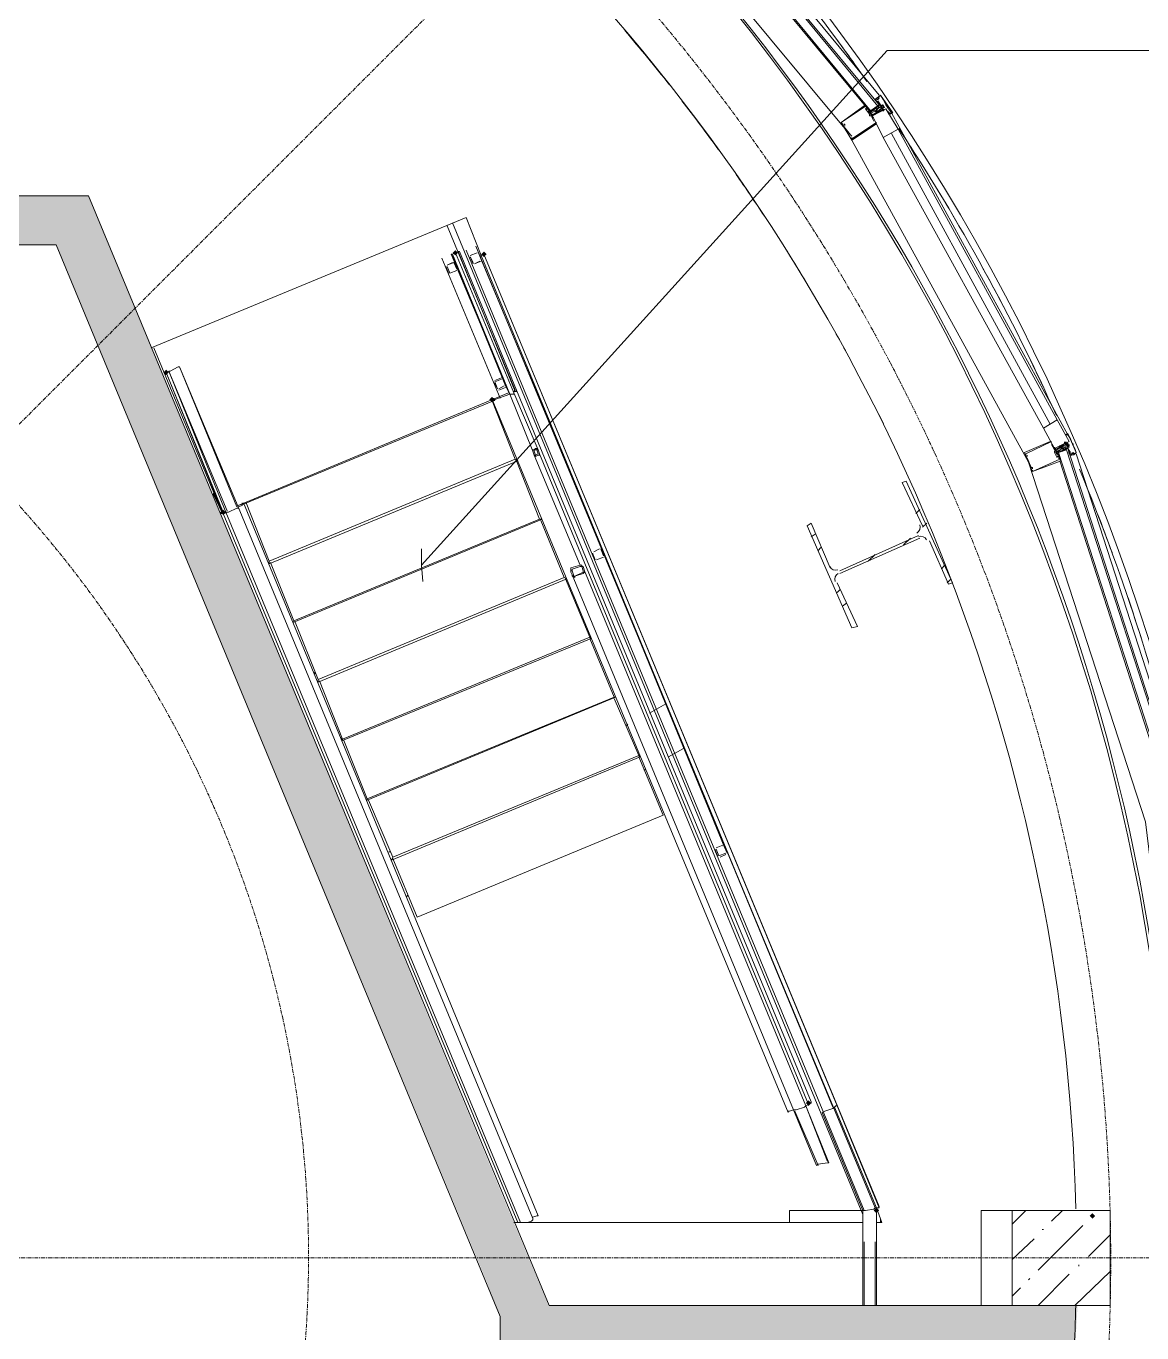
# Model space of a CAD drawing. Header units: millimetres. Extents: x 223 to 163467, y -12002 to 99672.
# Drawn here: x 100406 to 103883, y -280 to 3792 of the extents above; entities that cross this region are included whole.
import ezdxf

# ---------------------------------------------------------------- set-up
doc = ezdxf.new("R2010")
doc.units = ezdxf.units.MM
doc.linetypes.add('ADSK_Линия сетки', pattern=[21, 12, -3, 3, -3])
doc.layers.add('A-ANNO-DIMS', color=7, linetype='Continuous', lineweight=9)
doc.layers.add('S-GRID', color=7, linetype='Continuous', lineweight=9)
for name, color, linetype in [('PDF _A-ANNO-NOTE', 7, 'Continuous'), ('PDF _A-CLNG', 7, 'Continuous'), ('PDF _A-DETL', 7, 'Continuous'), ('PDF _A-DETL-GENF', 7, 'Continuous'), ('PDF _A-FLOR', 7, 'Continuous'), ('PDF _A-GLAZ', 7, 'Continuous'), ('PDF _A-GLAZ-CURT', 7, 'Continuous'), ('PDF _A-GLAZ-CWMG', 7, 'Continuous'), ('PDF _A-WALL', 7, 'Continuous'), ('PDF _A-WALL-PATT', 7, 'Continuous'), ('PDF _I-WALL', 7, 'Continuous'), ('PDF _S-BEAM', 7, 'Continuous'), ('PDF _S-COLS', 7, 'Continuous'), ('PDF _S-FSTN', 7, 'Continuous'), ('PDF _S-RBAR-BNDY', 7, 'Continuous'), ('PDF _Ограждение', 7, 'Continuous')]:
    doc.layers.add(name, color=color, linetype=linetype)
doc.styles.add('GOST Common_I_6', font='ARIALN.TTF', dxfattribs={"height": 125})
doc.dimstyles.new('Диагональ_-_Gost_2_5мм', dxfattribs={"dimscale": 304.8, "dimtxt": 125.714375, "dimasz": 0.492126, "dimexe": 0.393701, "dimexo": 0.246063, "dimgap": 0.287073, "dimtad": 1, "dimdec": 0, "dimzin": 0, "dimdsep": 46, "dimtxsty": 'GOST Common_I_6', "dimsah": 1, "dimcen": 0.09, "dimdle": 0.393701, "dimazin": 0, "dimtfac": 1, "dimtdec": 4, "dimtix": 1, "dimtmove": 0, "dimatfit": 3, "dimfxl": 1, "dimtvp": 1, "dimtfill": 1, "dimtolj": 1, "dimtzin": 0, "dimarcsym": 2})

# ---------------------------------------------------------------- blocks, each defined once
blk = doc.blocks.new('*D336')
at = {"layer": 'A-ANNO-DIMS', "color": 0, "lineweight": -2, "transparency": 16777216}
for p, q in [((92115.2, 24600.2), (91913.7, 24398.7)), ((94394.4, 19097.7), (94109.4, 19097.7))]:
    blk.add_line(p, q, dxfattribs=at)
blk.add_arc((86612.7, 19097.7), 7616.7, 1.12837, 43.87163, dxfattribs=at)
at = {"layer": 'A-ANNO-DIMS', "color": 0, "transparency": 16777216}
for points in [[(92085.7, 24358.9), (92121.4, 24393.9), (91998.5, 24483.5)], [(94252.9, 19247.9), (94202.9, 19247.4), (94229.4, 19097.7)]]:
    blk.add_solid(points, dxfattribs=at)
at = {"layer": 'Defpoints', "color": 0, "transparency": 16777216}
for p in [(92168.2, 24653.2), (93969.9, 21069), (86612.7, 19097.7), (94469.4, 19097.7)]:
    blk.add_point(p, dxfattribs=at)
at = {"layer": 'A-ANNO-DIMS', "color": 0, "transparency": 16777216, "insert": (93788.2, 22069.9), "char_height": 125, "width": 588.088, "attachment_point": 5, "rotation": 292.5, "style": 'GOST Common_I_6', "bg_fill": 3, "box_fill_scale": 1.1, "bg_fill_color": 256, "bg_fill_true_color": 13158600, "bg_fill_transparency": 0}
blk.add_mtext('\\A1;45.00°', dxfattribs=at)
blk = doc.blocks.new('*D337')
at = {"layer": 'A-ANNO-DIMS', "color": 0, "lineweight": -2, "transparency": 16777216}
for p, q in [((94394.4, 19097.7), (94109.4, 19097.7)), ((92115.2, 13595.1), (91913.7, 13796.7))]:
    blk.add_line(p, q, dxfattribs=at)
blk.add_arc((86612.7, 19097.7), 7616.7, 316.12837, 358.87163, dxfattribs=at)
at = {"layer": 'A-ANNO-DIMS', "color": 0, "transparency": 16777216}
for points in [[(94202.9, 18947.9), (94252.9, 18947.4), (94229.4, 19097.7)], [(92121.4, 13801.4), (92085.7, 13836.4), (91998.5, 13711.8)]]:
    blk.add_solid(points, dxfattribs=at)
at = {"layer": 'Defpoints', "color": 0, "transparency": 16777216}
for p in [(86612.7, 19097.7), (94469.4, 19097.7), (93209, 15289.3), (92168.2, 13542.1)]:
    blk.add_point(p, dxfattribs=at)
at = {"layer": 'A-ANNO-DIMS', "color": 0, "transparency": 16777216, "insert": (93511, 16240.3), "char_height": 125, "width": 588.088, "attachment_point": 5, "rotation": 67.5, "style": 'GOST Common_I_6', "bg_fill": 3, "box_fill_scale": 1.1, "bg_fill_color": 256, "bg_fill_true_color": 13158600, "bg_fill_transparency": 0}
blk.add_mtext('\\A1;45.00°', dxfattribs=at)
blk = doc.blocks.new('оси')
at = {"layer": 'S-GRID', "linetype": 'ADSK_Линия сетки'}
blk.add_line((86612.7, 19097.7), (95262.1, 19097.7), dxfattribs=at)
blk.add_arc((86612.7, 19097.7), 6000, 192.09621, 182.95219, dxfattribs=at)
at = {"layer": 'A-ANNO-DIMS'}
dim = blk.add_angular_dim_3p(base=(93969.9, 21069), center=(86612.7, 19097.7), p1=(94469.4, 19097.7), p2=(92168.2, 24653.2), dimstyle='Диагональ_-_Gost_2_5мм', override={"dimpost": '<>', "dimfxl": 6013.290219}, dxfattribs=at)
dim.commit()
dim.dimension.update_dxf_attribs({"geometry": '*D336', "text_midpoint": (93788.2, 22069.9)})
dim = blk.add_angular_dim_3p(base=(93209, 15289.3), center=(86612.7, 19097.7), p1=(92168.2, 13542.1), p2=(94469.4, 19097.7), dimstyle='Диагональ_-_Gost_2_5мм', override={"dimpost": '<>', "dimfxl": 6013.290219}, dxfattribs=at)
dim.commit()
dim.dimension.update_dxf_attribs({"geometry": '*D337', "text_midpoint": (93511, 16240.3)})
at = {"layer": 'S-GRID', "linetype": 'ADSK_Линия сетки'}
blk.add_line((86612.7, 19097.7), (92789.2, 25274.2), dxfattribs=at)
blk.add_arc((86612.7, 19097.7), 3500, 177.3315, 161.4375, dxfattribs=at)

msp = doc.modelspace()

# ---------------------------------------------------------------- hatches: boundary and pattern name
at = {"layer": 'PDF _A-GLAZ-CWMG', "lineweight": 15, "transparency": 33554559}
for points in [[(103076.8, 3534.3), (103072.5, 3534.3), (103072.5, 3530.1), (103076.8, 3525.9), (103081, 3530.1), (103081, 3534.3)], [(103644, 2497.2), (103639.8, 2497.2), (103639.8, 2493), (103644, 2488.7), (103648.2, 2493), (103648.2, 2497.2)]]:
    msp.add_hatch(color=256, dxfattribs=at).paths.add_polyline_path(points)
at = {"layer": 'PDF _A-WALL-PATT', "lineweight": 15, "true_color": 0xc0c0c0, "transparency": 33554559}
msp.add_hatch(color=9, dxfattribs=at).paths.add_polyline_path([(102035.4, -199.4), (101883, 164.7), (100663.8, 3111), (100600.3, 3263.4), (99893.3, 3263.4), (99893.3, 3111), (100498.7, 3111), (101722.1, 164.7), (101836.4, -110.5), (101883, -229), (101883, -952.9), (101497.7, -1338.2), (101603.6, -1444), (102035.4, -1012.2), (102035.4, -347.6), (103677.9, -347.6), (103677.9, -271.4), (103682.1, -199.4), (103682.1, -195.2), (102035.4, -195.2)])
at = {"layer": 'PDF _S-BEAM', "lineweight": 15, "transparency": 33554559}
for points in [[(101743.3, 3094.1), (101739, 3089.9), (101734.8, 3085.6), (101739, 3081.4), (101743.3, 3077.2), (101747.5, 3081.4), (101751.7, 3085.6), (101747.5, 3089.9)], [(101832.2, 3089.9), (101827.9, 3085.6), (101823.7, 3081.4), (101827.9, 3077.2), (101832.2, 3072.9), (101836.4, 3077.2), (101840.6, 3081.4), (101836.4, 3085.6)], [(100841.6, 2721.6), (100837.4, 2717.3), (100833.1, 2713.1), (100837.4, 2708.9), (100841.6, 2704.6), (100845.8, 2708.9), (100850.1, 2713.1), (100845.8, 2717.3)], [(101857.6, 2636.9), (101853.3, 2632.7), (101849.1, 2628.4), (101853.3, 2624.2), (101857.6, 2620), (101861.8, 2624.2), (101866, 2628.4), (101861.8, 2632.7)], [(101019.4, 2285.5), (101015.2, 2281.3), (101010.9, 2277.1), (101015.2, 2272.8), (101019.4, 2268.6), (101023.6, 2272.8), (101027.9, 2277.1), (101023.6, 2281.3)], [(101019.4, 2285.5), (101015.2, 2281.3), (101010.9, 2277.1), (101015.2, 2272.8), (101019.4, 2268.6), (101023.6, 2272.8), (101027.9, 2277.1), (101023.6, 2281.3)], [(102843.9, 444.1), (102839.7, 439.8), (102835.5, 435.6), (102839.7, 431.4), (102843.9, 427.1), (102848.2, 431.4), (102852.4, 435.6), (102848.2, 439.8)]]:
    msp.add_hatch(color=256, dxfattribs=at).paths.add_polyline_path(points)
at = {"layer": 'PDF _S-COLS', "lineweight": 15, "transparency": 33554559}
for points in [[(103055.6, 109.6), (103051.4, 105.4), (103047.1, 101.2), (103051.4, 96.9), (103055.6, 92.7), (103059.8, 96.9), (103064.1, 101.2), (103059.8, 105.4)], [(103728.7, 92.7), (103724.4, 88.5), (103720.2, 84.2), (103724.4, 80), (103728.7, 75.8), (103732.9, 80), (103737.1, 84.2), (103732.9, 88.5)]]:
    msp.add_hatch(color=256, dxfattribs=at).paths.add_polyline_path(points)

# ---------------------------------------------------------------- linework, layer by layer
at = {"layer": 'PDF _A-ANNO-NOTE', "lineweight": 15}
for points in [[(101637.4, 2112), (103089.5, 3716.4), (104342.5, 3716.4)], [(101641.7, 2061.2), (101637.4, 2112), (101637.4, 2162.8)]]:
    msp.add_lwpolyline(points, dxfattribs=at)
at = {"layer": 'PDF _A-CLNG', "lineweight": 15}
for centre, radius, start, end in [((97778.7, -44.3), 6399.9, 35.11246, 36.31522), ((97782.1, -42), 6395.8, 32.60169, 33.33809), ((97780.9, -42.9), 6397.3, 30.09694, 31.2947), ((97781.9, -42.4), 6396.1, 27.58643, 28.7844), ((97782.4, -42.3), 6395.6, 25.0759, 26.26847), ((97776.6, -44.8), 6402, 20.06138, 21.24178), ((97781.6, -43), 6396.6, 17.5561, 18.721)]:
    msp.add_arc(centre, radius, start, end, dxfattribs=at)
at = {"layer": 'PDF _A-DETL', "lineweight": 15}
msp.add_circle((97789.7, -43.1), 6197.2, dxfattribs=at)
at = {"layer": 'PDF _A-DETL-GENF', "lineweight": 15}
for points in [[(103055.6, 3487.8), (102979.4, 3437), (102945.5, 3492), (103021.7, 3547), (103030.2, 3534.3), (103034.4, 3530.1), (103030.2, 3525.9)], [(103064.1, 3547), (103059.8, 3542.8), (103051.4, 3534.3), (103034.4, 3525.9), (103030.2, 3525.9), (103034.4, 3521.6)], [(103055.6, 3564), (103059.8, 3564), (103064.1, 3568.2), (103059.8, 3568.2), (103068.3, 3576.7), (103059.8, 3568.2), (103055.6, 3568.2), (103051.4, 3564)], [(103051.4, 3564), (103051.4, 3564)], [(103055.6, 3568.2), (103055.6, 3568.2)], [(103055.6, 3568.2), (103055.6, 3568.2)], [(103055.6, 3564), (103055.6, 3564)], [(103072.5, 3534.3), (103068.3, 3542.8), (103055.6, 3559.7)], [(103055.6, 3559.7), (103055.6, 3559.7)], [(103059.8, 3568.2), (103059.8, 3568.2)], [(103059.8, 3564), (103059.8, 3564)], [(103059.8, 3559.7), (103068.3, 3547)], [(103059.8, 3559.7), (103059.8, 3559.7)], [(103064.1, 3568.2), (103064.1, 3568.2)], [(103093.7, 3517.4), (103102.2, 3521.6), (103093.7, 3534.3), (103085.2, 3547), (103076.8, 3564), (103068.3, 3576.7), (103106.4, 3521.6), (103097.9, 3517.4)], [(103072.5, 3530.1), (103068.3, 3530.1), (103068.3, 3534.3), (103072.5, 3534.3), (103076.8, 3530.1), (103076.8, 3534.3), (103072.5, 3538.6), (103068.3, 3547), (103076.8, 3534.3)], [(103068.3, 3547), (103068.3, 3547)], [(103072.5, 3547), (103081, 3538.6), (103076.8, 3538.6)], [(103081, 3538.6), (103076.8, 3547), (103072.5, 3542.8)], [(103072.5, 3547), (103072.5, 3547)], [(103072.5, 3547), (103072.5, 3547)], [(103047.1, 3496.2), (103038.7, 3513.2), (103038.7, 3517.4), (103034.4, 3517.4), (103021.7, 3534.3), (103026, 3538.6), (103021.7, 3542.8), (102945.5, 3492), (102949.8, 3487.8)], [(103026, 3534.3), (103026, 3530.1)], [(103026, 3534.3), (103026, 3534.3)], [(103030.2, 3534.3), (103030.2, 3534.3)], [(103030.2, 3534.3), (103030.2, 3534.3)], [(103030.2, 3525.9), (103030.2, 3525.9)], [(103051.4, 3530.1), (103047.1, 3530.1), (103034.4, 3521.6), (103038.7, 3521.6), (103038.7, 3517.4), (103042.9, 3517.4), (103042.9, 3513.2)], [(103034.4, 3530.1), (103034.4, 3530.1)], [(103034.4, 3521.6), (103034.4, 3521.6)], [(103034.4, 3521.6), (103034.4, 3521.6)], [(103038.7, 3521.6), (103038.7, 3521.6)], [(103038.7, 3517.4), (103038.7, 3517.4)], [(103038.7, 3513.2), (103038.7, 3513.2)], [(103042.9, 3504.7), (103042.9, 3513.2), (103055.6, 3521.6), (103059.8, 3521.6), (103051.4, 3517.4)], [(103042.9, 3513.2), (103042.9, 3513.2)], [(103042.9, 3513.2), (103042.9, 3513.2)], [(103042.9, 3508.9), (103042.9, 3508.9)], [(103047.1, 3508.9), (103047.1, 3508.9)], [(103051.4, 3525.9), (103051.4, 3525.9)], [(103059.8, 3542.8), (103064.1, 3542.8), (103059.8, 3538.6), (103064.1, 3538.6), (103055.6, 3530.1)], [(103055.6, 3534.3), (103064.1, 3538.6), (103068.3, 3538.6)], [(103068.3, 3534.3), (103059.8, 3525.9), (103068.3, 3530.1), (103059.8, 3521.6)], [(103059.8, 3525.9), (103059.8, 3525.9)], [(103059.8, 3521.6), (103059.8, 3521.6)], [(103064.1, 3538.6), (103064.1, 3538.6)], [(103068.3, 3542.8), (103068.3, 3542.8)], [(103068.3, 3530.1), (103068.3, 3530.1)], [(103072.5, 3542.8), (103072.5, 3542.8)], [(103072.5, 3538.6), (103072.5, 3538.6)], [(103072.5, 3534.3), (103072.5, 3534.3)], [(103076.8, 3538.6), (103076.8, 3538.6)], [(103076.8, 3534.3), (103076.8, 3534.3)], [(103097.9, 3521.6), (103093.7, 3521.6), (103093.7, 3525.9)], [(103093.7, 3521.6), (103093.7, 3521.6)], [(102949.8, 3487.8), (102949.8, 3487.8)], [(102954, 3487.8), (102958.2, 3483.5), (102954, 3483.5)], [(102954, 3487.8), (102954, 3487.8)], [(102954, 3479.3), (102975.2, 3453.9), (102979.4, 3449.7)], [(102958.2, 3479.3), (102958.2, 3479.3)], [(102979.4, 3445.4), (102979.4, 3441.2), (103055.6, 3492)], [(103051.4, 3496.2), (103051.4, 3496.2)], [(102975.2, 3453.9), (102975.2, 3453.9)], [(102979.4, 3449.7), (102979.4, 3449.7)], [(102979.4, 3445.4), (102979.4, 3445.4)], [(103618.6, 2450.6), (103622.8, 2450.6), (103631.3, 2437.9), (103542.4, 2404.1), (103517, 2463.3), (103597.5, 2497.2)], [(103601.7, 2497.2), (103521.3, 2459.1), (103521.3, 2454.9)], [(103610.1, 2471.8), (103601.7, 2488.7)], [(103644, 2480.3), (103635.5, 2476), (103610.1, 2463.3), (103610.1, 2467.6), (103631.3, 2480.3), (103644, 2484.5), (103648.2, 2484.5)], [(103656.7, 2459.1), (103652.5, 2480.3), (103648.2, 2488.7), (103644, 2493), (103639.8, 2488.7), (103631.3, 2484.5), (103627.1, 2480.3), (103627.1, 2484.5), (103622.8, 2480.3)], [(103631.3, 2476), (103635.5, 2476), (103631.3, 2480.3), (103635.5, 2484.5), (103639.8, 2471.8), (103635.5, 2476)], [(103635.5, 2484.5), (103639.8, 2484.5), (103644, 2484.5)], [(103639.8, 2488.7), (103639.8, 2484.5)], [(103644, 2488.7), (103648.2, 2488.7), (103644, 2488.7)], [(103644, 2484.5), (103644, 2484.5)], [(103648.2, 2514.1), (103648.2, 2514.1)], [(103656.7, 2488.7), (103656.7, 2484.5), (103652.5, 2484.5), (103648.2, 2493)], [(103648.2, 2493), (103648.2, 2493)], [(103648.2, 2493), (103648.2, 2493)], [(103652.5, 2488.7), (103652.5, 2488.7)], [(103652.5, 2488.7), (103652.5, 2488.7)], [(103652.5, 2484.5), (103652.5, 2484.5)], [(103652.5, 2484.5), (103652.5, 2484.5)], [(103652.5, 2476), (103652.5, 2484.5)], [(103656.7, 2484.5), (103656.7, 2484.5)], [(103521.3, 2454.9), (103521.3, 2454.9)], [(103525.5, 2454.9), (103525.5, 2454.9)], [(103525.5, 2454.9), (103525.5, 2450.6)], [(103525.5, 2450.6), (103525.5, 2450.6)], [(103525.5, 2450.6), (103525.5, 2450.6)], [(103525.5, 2446.4), (103538.2, 2416.8), (103542.4, 2416.8), (103542.4, 2412.5)], [(103542.4, 2408.3), (103542.4, 2404.1), (103627.1, 2442.2), (103622.8, 2446.4)], [(103605.9, 2480.3), (103610.1, 2471.8), (103614.4, 2476)], [(103610.1, 2476), (103610.1, 2480.3)], [(103631.3, 2480.3), (103627.1, 2476), (103627.1, 2480.3), (103610.1, 2471.8), (103614.4, 2471.8), (103614.4, 2467.6)], [(103610.1, 2480.3), (103610.1, 2480.3)], [(103610.1, 2476), (103610.1, 2476)], [(103618.6, 2446.4), (103610.1, 2463.3)], [(103622.8, 2454.9), (103622.8, 2459.1), (103618.6, 2454.9), (103614.4, 2463.3), (103631.3, 2471.8)], [(103614.4, 2471.8), (103614.4, 2467.6), (103618.6, 2467.6)], [(103614.4, 2471.8), (103614.4, 2471.8)], [(103614.4, 2467.6), (103614.4, 2467.6)], [(103614.4, 2463.3), (103614.4, 2463.3)], [(103614.4, 2463.3), (103614.4, 2463.3)], [(103618.6, 2463.3), (103614.4, 2463.3)], [(103635.5, 2467.6), (103618.6, 2463.3), (103618.6, 2459.1)], [(103618.6, 2467.6), (103618.6, 2467.6)], [(103618.6, 2463.3), (103618.6, 2463.3)], [(103618.6, 2459.1), (103618.6, 2459.1)], [(103618.6, 2459.1), (103618.6, 2459.1)], [(103618.6, 2446.4), (103618.6, 2446.4)], [(103622.8, 2454.9), (103622.8, 2454.9)], [(103622.8, 2450.6), (103622.8, 2450.6)], [(103622.8, 2446.4), (103622.8, 2446.4)], [(103631.3, 2476), (103631.3, 2476)], [(103635.5, 2471.8), (103635.5, 2467.6), (103648.2, 2476), (103652.5, 2476), (103660.9, 2463.3)], [(103635.5, 2471.8), (103635.5, 2471.8)], [(103635.5, 2467.6), (103635.5, 2467.6)], [(103639.8, 2471.8), (103644, 2476)], [(103648.2, 2476), (103644, 2476), (103644, 2480.3), (103648.2, 2480.3)], [(103644, 2480.3), (103644, 2480.3)], [(103644, 2476), (103644, 2476)], [(103648.2, 2480.3), (103652.5, 2480.3), (103648.2, 2480.3)], [(103648.2, 2476), (103648.2, 2476)], [(103652.5, 2476), (103652.5, 2476)], [(103660.9, 2463.3), (103660.9, 2463.3)], [(103660.9, 2459.1), (103660.9, 2459.1)], [(103660.9, 2459.1), (103665.2, 2459.1), (103665.2, 2454.9), (103660.9, 2454.9)], [(103660.9, 2459.1), (103660.9, 2459.1)], [(103660.9, 2454.9), (103660.9, 2454.9)], [(103665.2, 2463.3), (103665.2, 2459.1), (103669.4, 2463.3), (103669.4, 2459.1), (103677.9, 2463.3), (103669.4, 2454.9)], [(103665.2, 2459.1), (103665.2, 2459.1)], [(103669.4, 2459.1), (103669.4, 2459.1)], [(103538.2, 2421), (103538.2, 2421)], [(103542.4, 2412.5), (103542.4, 2412.5)]]:
    msp.add_lwpolyline(points, dxfattribs=at)
for points in [[(103059.8, 3525.9), (103038.7, 3513.2), (103034.4, 3513.2), (103034.4, 3517.4), (103055.6, 3530.1), (103055.6, 3534.3)], [(103055.6, 3530.1), (103051.4, 3525.9), (103059.8, 3525.9)], [(103677.9, 2463.3), (103673.6, 2476), (103665.2, 2493), (103660.9, 2505.7), (103652.5, 2518.4), (103644, 2518.4), (103652.5, 2522.6)], [(103648.2, 2488.7), (103652.5, 2493), (103656.7, 2480.3), (103652.5, 2480.3), (103656.7, 2480.3), (103648.2, 2493)]]:
    msp.add_lwpolyline(points, close=True, dxfattribs=at)
at = {"layer": 'PDF _A-FLOR', "lineweight": 15}
msp.add_lwpolyline([(101363.2, 5283, 0.600453), (91360, -43.6, 1), (104199.5, -43.6, 0.247585), (101404.5, 5255)], format="xyb", dxfattribs=at)
for points in [[(100795, 2789.3), (101777.1, 3195.7), (101823.7, 3077.2)], [(103055.6, 109.6), (103072.5, 63.1), (103055.6, 63.1)], [(103390, -195.2), (103381.6, -195.2), (103381.6, 101.2), (103390, 101.2)], [(103013.3, 63.1), (101925.3, 63.1)]]:
    msp.add_lwpolyline(points, dxfattribs=at)
for centre, radius, start, end in [((97763.3, -64.4), 5923.9, 38.32574, 40.44082), ((97762.4, -65), 5925, 35.87588, 37.71593), ((97761.1, -65.9), 5926.5, 33.44265, 34.96373), ((97763.4, -64.4), 5923.8, 31.01978, 32.18446), ((97761, -65.7), 5926.5, 28.61394, 29.37173), ((97748.6, -71.8), 5940.3, 26.21976, 26.53204)]:
    msp.add_arc(centre, radius, start, end, dxfattribs=at)
at = {"layer": 'PDF _A-GLAZ', "lineweight": 15}
for points in [[(103123.3, 3470.8), (103076.8, 3445.4), (103042.9, 3513.2), (103085.2, 3534.3)], [(103042.9, 3513.2), (103076.8, 3445.4), (103123.3, 3470.8), (103085.2, 3534.3)], [(103618.6, 2564.9), (103123.3, 3470.8)], [(103076.8, 3445.4), (103576.3, 2539.5)], [(103618.6, 2564.9), (103576.3, 2539.5), (103610.1, 2476), (103656.7, 2497.2)], [(103576.3, 2539.5), (103610.1, 2476), (103656.7, 2497.2), (103618.6, 2564.9)]]:
    msp.add_lwpolyline(points, close=True, dxfattribs=at)
for points in [[(103085.2, 3534.3), (103042.9, 3513.2)], [(103102.2, 3458.1), (103597.5, 2552.2)], [(103610.1, 2476), (103656.7, 2497.2)]]:
    msp.add_lwpolyline(points, dxfattribs=at)
at = {"layer": 'PDF _A-GLAZ-CURT', "lineweight": 15}
for points in [[(102306.3, 4414.9), (103038.7, 3525.9), (103059.8, 3542.8), (102327.5, 4431.8)], [(103622.8, 2463.3), (103986.9, 1341.5), (104012.3, 1345.7), (103648.2, 2471.8)]]:
    msp.add_lwpolyline(points, close=True, dxfattribs=at)
at = {"layer": 'PDF _A-GLAZ-CWMG', "lineweight": 15}
for points in [[(103064.1, 3547), (102344.4, 4414.9), (102340.2, 4410.6)], [(103064.1, 3576.7), (102361.3, 4427.6)], [(103986.9, 1299.2), (104135.1, 143.5), (104135.1, 16.5), (104041.9, 16.5), (104037.7, 135), (103893.8, 1311.9), (103529.7, 2433.7), (102962.5, 3466.6), (102251.3, 4321.7), (102319, 4389.5), (103021.7, 3542.8)], [(103097.9, 3517.4), (103106.4, 3521.6), (103068.3, 3576.7), (103051.4, 3564), (103064.1, 3547), (103034.4, 3525.9), (103021.7, 3547), (102945.5, 3492), (102979.4, 3437), (103055.6, 3487.8)], [(103089.5, 3547), (103085.2, 3551.3)], [(103085.2, 3551.3), (103085.2, 3551.3)], [(103059.8, 3521.6), (103076.8, 3530.1)], [(103076.8, 3530.1), (103072.5, 3530.1)], [(103652.5, 2518.4), (103102.2, 3521.6)], [(103597.5, 2497.2), (103517, 2463.3), (103542.4, 2404.1), (103631.3, 2437.9), (103618.6, 2463.3), (103652.5, 2476), (103660.9, 2454.9), (103677.9, 2463.3), (103652.5, 2522.6), (103644, 2518.4)], [(103644, 2493), (103627.1, 2484.5)], [(103644, 2493), (103644, 2493)], [(103665.2, 2493), (103665.2, 2493)], [(103669.4, 2488.7), (103665.2, 2493)], [(104016.5, 1345.7), (103652.5, 2476)], [(104029.2, 1375.4), (103677.9, 2459.1)], [(103974.2, 1362.7), (103627.1, 2437.9)]]:
    msp.add_lwpolyline(points, dxfattribs=at)
at = {"layer": 'PDF _A-WALL', "lineweight": 15}
for points in [[(103682.1, -195.2), (102035.4, -195.2), (100600.3, 3263.4), (99893.3, 3263.4)], [(99893.3, 3191.4), (99893.3, 3111), (100498.7, 3111), (101883, -229), (101883, -952.9), (101497.7, -1338.2)], [(102348.6, 1650.5), (102399.4, 1680.2)], [(102276.7, 1612.4), (102280.9, 1616.7)], [(102454.5, 1540.5), (102407.9, 1515.1)], [(102335.9, 1477), (102331.7, 1472.7)], [(101535.8, 1218.7), (101540.1, 1218.7)], [(101595.1, 1083.3), (101590.9, 1079)]]:
    msp.add_lwpolyline(points, dxfattribs=at)
msp.add_arc((97779.8, -43.6), 5899, 357.08305, 358.54426, dxfattribs=at)
at = {"layer": 'PDF _I-WALL', "lineweight": 15}
msp.add_lwpolyline([(96674.8, -6143.9, 0.467725), (103979.4, -43.6, 0.246441), (101302.3, 5058.1, -0.246441), (103979.4, -43.6, -0.467579), (96677.7, -6144.5)], format="xyb", dxfattribs=at)
for centre, radius, start, end in [((97508.8, 608.4), 8439, 0, 44.9176), ((97508.8, 608.4), 8341.7, 0, 44.9176), ((97779.7, -43.6), 6398.6, 34.93105, 44.12657), ((97779.8, -43.6), 5899.1, 1.45569, 43.54432), ((97779.7, -43.6), 6398.6, 24.19191, 33.26656), ((97779.8, -43.5), 6398.5, 13.41977, 22.56046)]:
    msp.add_arc(centre, radius, start, end, dxfattribs=at)
at = {"layer": 'PDF _S-BEAM', "lineweight": 15}
msp.add_lwpolyline([(105858, 617.6, 0.197158), (103432.4, 6484.9, 0.000145), (103430.2, 6487.1)], format="xyb", dxfattribs=at)
for points in [[(103051.4, 109.6), (101806.8, 3106.8)], [(101700.9, 3068.7), (101883, 2632.7)], [(101734.8, 3056), (101717.9, 3047.5), (101739, 3056), (101747.5, 3034.8)], [(101984.6, 2467.6), (101912.6, 2645.4), (101916.8, 2645.4), (101925.3, 2645.4), (101925.3, 2649.6), (101743.3, 3085.6), (101734.8, 3081.4), (101730.6, 3081.4), (101743.3, 3056), (101751.7, 3034.8), (101891.4, 2691.9), (101899.9, 2670.8), (101891.4, 2691.9)], [(101912.6, 2645.4), (101730.6, 3081.4), (101912.6, 2645.4)], [(101734.8, 3081.4), (101912.6, 2645.4)], [(102843.9, 435.6), (102848.2, 435.6), (102852.4, 435.6), (102852.4, 439.8), (101933.8, 2658.1), (101933.8, 2653.8), (101929.5, 2653.8), (101925.3, 2653.8), (101925.3, 2649.6), (101925.3, 2653.8), (101929.5, 2653.8), (101933.8, 2653.8), (101933.8, 2658.1), (101756, 3089.9), (101751.7, 3089.9), (101929.5, 2653.8)], [(103017.5, 101.2), (101777.1, 3094.1)], [(101798.3, 3056), (101789.8, 3072.9), (101798.3, 3051.8)], [(101819.5, 3060.2), (101802.5, 3051.8), (101823.7, 3060.2)], [(101823.7, 3064.5), (101815.2, 3085.6), (101823.7, 3064.5), (102200.5, 2162.8), (102208.9, 2141.6), (102581.5, 1235.7), (102589.9, 1214.5)], [(103064.1, 113.9), (101832.2, 3081.4), (102932.8, 427.1), (101832.2, 3081.4), (101823.7, 3077.2), (101819.5, 3072.9)], [(101819.5, 3064.5), (101819.5, 3064.5)], [(101819.5, 3064.5), (101819.5, 3064.5)], [(102581.5, 1235.7), (102589.9, 1218.7), (102920.1, 422.9), (101823.7, 3077.2), (102920.1, 422.9)], [(101713.6, 3043.3), (101722.1, 3022.1)], [(101717.9, 3043.3), (101717.9, 3043.3)], [(101726.3, 3022.1), (101717.9, 3043.3)], [(101726.3, 3026.4), (101726.3, 3026.4)], [(101726.3, 3026.4), (101726.3, 3026.4)], [(101739, 3051.8), (101739, 3051.8)], [(101739, 3051.8), (101739, 3051.8)], [(101747.5, 3034.8), (101747.5, 3034.8)], [(100883.9, 2730), (101061.7, 2294)], [(101032.1, 2281.3), (100850.1, 2717.3), (100841.6, 2713.1), (101019.4, 2272.8), (101023.6, 2272.8), (101032.1, 2277.1), (101023.6, 2272.8), (101019.4, 2272.8), (101938, 63.1)], [(100841.6, 2713.1), (101019.4, 2277.1)], [(101887.2, 2696.2), (101866, 2687.7)], [(101866, 2679.2), (101874.5, 2662.3), (101866, 2683.5), (101887.2, 2691.9)], [(101887.2, 2691.9), (101887.2, 2691.9)], [(101866, 2683.5), (101866, 2683.5)], [(101878.7, 2662.3), (101895.7, 2670.8)], [(101878.7, 2658.1), (101899.9, 2666.5)], [(101895.7, 2670.8), (101895.7, 2670.8)], [(102001.5, 2471.8), (101925.3, 2649.6), (101925.3, 2645.4), (101916.8, 2645.4), (101912.6, 2645.4), (101899.9, 2670.8)], [(101082.9, 2306.7), (101082.9, 2302.5), (101861.8, 2624.2), (101857.6, 2628.4), (101861.8, 2628.4), (101861.8, 2624.2), (101866, 2628.4), (101912.6, 2645.4), (101866, 2628.4), (101861.8, 2624.2), (101861.8, 2628.4), (101857.6, 2628.4), (102780.4, 406), (102780.4, 410.2), (102784.7, 410.2), (102797.4, 414.4), (102869.3, 240.9), (102873.6, 245.1), (102903.2, 249.3), (102907.4, 249.3), (102835.5, 427.1), (102831.2, 422.9), (102805.8, 414.4), (102801.6, 414.4), (102797.4, 414.4), (102107.3, 2082.3)], [(101866, 2624.2), (101861.8, 2632.7)], [(101988.8, 2454.9), (102132.7, 2112)], [(102903.2, 253.6), (102835.5, 427.1), (102843.9, 431.4), (102005.7, 2459.1)], [(101163.3, 2124.7), (101163.3, 2116.2), (101938, 2437.9), (101929.5, 2442.2)], [(100985.5, 2332.1), (100989.8, 2332.1), (100989.8, 2336.3)], [(100989.8, 2332.1), (101015.2, 2277.1), (101019.4, 2277.1), (101015.2, 2272.8), (101010.9, 2272.8), (101010.9, 2277.1)], [(101946.5, 63.1), (101027.9, 2277.1), (101032.1, 2277.1), (101036.3, 2277.1), (101061.7, 2289.8), (101066, 2289.8), (101066, 2294)], [(101984.6, 80), (101997.3, 84.2), (102001.5, 84.2), (101082.9, 2306.7), (101082.9, 2302.5), (101078.7, 2302.5), (101078.7, 2298.2), (101066, 2294), (101984.6, 75.8), (101984.6, 71.5), (101980.3, 67.3), (101967.6, 63.1)], [(101066, 2298.2), (101078.7, 2302.5), (101078.7, 2306.7)], [(101239.5, 1938.4), (101239.5, 1934.2), (102014.2, 2255.9), (102005.7, 2255.9)], [(102196.2, 2162.8), (102204.7, 2141.6)], [(102196.2, 2158.5), (102196.2, 2158.5)], [(102196.2, 2158.5), (102196.2, 2158.5)], [(102175.1, 2150.1), (102175.1, 2150.1)], [(102175.1, 2150.1), (102175.1, 2150.1)], [(102183.5, 2133.1), (102183.5, 2133.1)], [(102204.7, 2141.6), (102204.7, 2141.6)], [(102797.4, 414.4), (102801.6, 414.4), (102805.8, 414.4), (102831.2, 422.9), (102835.5, 427.1), (102145.4, 2095)], [(101315.7, 1756.4), (101315.7, 1747.9), (102090.4, 2069.6), (102081.9, 2073.9)], [(101387.7, 1574.3), (101391.9, 1565.9), (101391.9, 1570.1), (101391.9, 1565.9), (102166.6, 1883.4), (102162.4, 1887.6)], [(101307.3, 1773.3), (101303, 1777.5)], [(101468.1, 1383.8), (101468.1, 1379.6), (102242.8, 1701.3), (102238.6, 1701.3)], [(101548.5, 1201.8), (101544.3, 1193.3), (102319, 1515.1), (102314.8, 1519.3)], [(102551.8, 1227.2), (102560.3, 1206)], [(102556.1, 1227.2), (102556.1, 1227.2)], [(102556.1, 1227.2), (102564.5, 1206), (102585.7, 1214.5)], [(102577.2, 1235.7), (102577.2, 1235.7)], [(102577.2, 1235.7), (102577.2, 1235.7)], [(102568.8, 1201.8), (102585.7, 1210.3)], [(102585.7, 1214.5), (102585.7, 1214.5)], [(102873.6, 240.9), (102801.6, 410.2)], [(102843.9, 431.4), (102843.9, 431.4)], [(103055.6, 109.6), (103059.8, 109.6), (103064.1, 109.6), (102932.8, 427.1), (102928.6, 427.1), (102924.4, 422.9)], [(103017.5, -195.2), (103017.5, 3.8)], [(103051.4, -195.2), (103051.4, 3.8)]]:
    msp.add_lwpolyline(points, dxfattribs=at)
for points in [[(101925.3, 2649.6), (101743.3, 3085.6)], [(101789.8, 3077.2), (101811, 3085.6)], [(101726.3, 3022.1), (101747.5, 3030.6)], [(100879.7, 2730), (100883.9, 2730), (101066, 2294), (101066, 2289.8), (101061.7, 2289.8), (101036.3, 2277.1), (101032.1, 2277.1), (101027.9, 2277.1), (100850.1, 2717.3), (100854.3, 2717.3)], [(102001.5, 2454.9), (101993, 2450.6), (101993, 2454.9), (101988.8, 2454.9), (101984.6, 2467.6), (101984.6, 2471.8), (101988.8, 2471.8), (101993, 2476), (101997.3, 2476), (101997.3, 2471.8), (102001.5, 2471.8), (102005.7, 2459.1), (102005.7, 2454.9)], [(101993, 2454.9), (102001.5, 2459.1), (101997.3, 2471.8), (101988.8, 2471.8), (101988.8, 2467.6)], [(102192, 2162.8), (102175.1, 2154.3)], [(102170.8, 2150.1), (102179.3, 2128.9)], [(102183.5, 2128.9), (102204.7, 2137.4)], [(102141.2, 2086.6), (102115.8, 2078.1), (102141.2, 2090.8), (102141.2, 2095), (102137, 2107.7), (102132.7, 2107.7), (102107.3, 2099.3), (102107.3, 2095), (102103.1, 2095), (102107.3, 2095), (102111.6, 2082.3), (102111.6, 2078.1), (102115.8, 2078.1), (102115.8, 2073.9), (102111.6, 2078.1), (102107.3, 2078.1), (102107.3, 2082.3), (102103.1, 2090.8), (102103.1, 2095), (102103.1, 2099.3), (102103.1, 2103.5), (102132.7, 2112), (102137, 2112), (102137, 2107.7), (102141.2, 2107.7), (102145.4, 2095), (102145.4, 2090.8)], [(102577.2, 1239.9), (102556.1, 1231.4)], [(103055.6, 109.6), (102924.4, 422.9), (102920.1, 418.7), (102894.7, 410.2), (102886.3, 406), (103013.3, 101.2), (103017.5, 101.2), (103021.7, 101.2), (103017.5, 101.2), (103013.3, 101.2), (103013.3, -195.2), (103021.7, -195.2), (103047.1, -195.2), (103055.6, -195.2)], [(103047.1, 105.4), (103051.4, 109.6), (103055.6, 109.6), (103051.4, 109.6), (103047.1, 105.4), (103021.7, 101.2)]]:
    msp.add_lwpolyline(points, close=True, dxfattribs=at)
for centre, radius, start, end in [((97483.4, 592.3), 8421.3, 0.17207, 44.7287), ((97526, 609.8), 8327.8, 0.05384, 44.86851), ((97519.4, 604.7), 8381, 0.0881, 44.8417)]:
    msp.add_arc(centre, radius, start, end, dxfattribs=at)
at = {"layer": 'PDF _S-COLS', "lineweight": 15}
for points in [[(103220.7, 2188.2), (103280, 2052.7), (103292.7, 2056.9), (103148.7, 2374.4), (103136, 2370.2), (103199.5, 2234.7)], [(103178.4, 2272.8), (103191.1, 2285.5)], [(102911.7, 2103.5), (102852.4, 2243.2), (102839.7, 2234.7), (102979.4, 1917.2), (102996.3, 1921.5), (102932.8, 2056.9)], [(103199.5, 2230.5), (103212.2, 2243.2)], [(102852.4, 2200.9), (102865.1, 2209.3)], [(103186.8, 2205.1), (102941.3, 2095)], [(102873.6, 2158.5), (102882, 2167)], [(102941.3, 2086.6), (103191.1, 2196.6)], [(103140.3, 2175.5), (103161.4, 2196.6)], [(103030.2, 2124.7), (103051.4, 2145.8)], [(103258.8, 2099.3), (103267.3, 2112)], [(103275.7, 2056.9), (103288.4, 2069.6)], [(102932.8, 2027.3), (102941.3, 2035.8)], [(102949.8, 1985), (102962.5, 1993.4)], [(102784.7, 63.1), (102784.7, 101.2), (103013.3, 101.2)], [(103390, 101.2), (103478.9, 101.2)], [(103478.9, 58.8), (103521.3, 101.2)], [(103601.7, 67.3), (103635.5, 101.2)], [(103068.3, 75.8), (103068.3, 63.1)], [(103559.4, -85.1), (103699, 54.6)], [(103572.1, 41.9), (103576.3, 41.9)], [(103478.9, -51.2), (103546.7, 12.3)], [(103716, -42.8), (103783.7, 25)], [(103686.3, -72.4), (103686.3, -68.2)], [(103529.7, -114.7), (103534, -110.5)], [(103559.4, -195.2), (103656.7, -97.8)], [(103673.6, -195.2), (103783.7, -89.3)], [(103478.9, -165.5), (103504.3, -140.1)]]:
    msp.add_lwpolyline(points, dxfattribs=at)
msp.add_lwpolyline([(103783.7, 101.2), (103478.9, 101.2), (103478.9, -195.2), (103783.7, -195.2)], close=True, dxfattribs=at)
for centre, start, end in [((103173.2, 2229.8), 294.2347, 24.2347), ((103194.3, 2183.2), 24.2347, 114.2347), ((102927.6, 2115.5), 204.2347, 294.2347), ((102944.6, 2068.9), 114.2347, 204.2347)]:
    msp.add_arc(centre, 19, start, end, dxfattribs=at)
at = {"layer": 'PDF _S-FSTN', "lineweight": 15}
for points in [[(101925.3, 2653.8), (101929.5, 2658.1), (101717.9, 3170.3)], [(100803.5, 2789.3), (101015.2, 2277.1), (101019.4, 2281.3)], [(101066, 2298.2), (101908.4, 2649.6)], [(101091.4, 2306.7), (101163.3, 2124.7), (101929.5, 2442.2), (101857.6, 2624.2)], [(101167.6, 2120.4), (101239.5, 1938.4), (102005.7, 2255.9), (101933.8, 2437.9)], [(101243.8, 1934.2), (101315.7, 1756.4), (102081.9, 2073.9), (102010, 2251.7)], [(101319.9, 1752.1), (101391.9, 1570.1), (102162.4, 1887.6), (102086.2, 2069.6)], [(101396.1, 1565.9), (101468.1, 1383.8), (102238.6, 1701.3), (102162.4, 1883.4)], [(101472.3, 1379.6), (101548.5, 1201.8), (102314.8, 1519.3), (102238.6, 1697.1)], [(101548.5, 1197.6), (101624.7, 1015.5), (102391, 1333), (102314.8, 1515.1)]]:
    msp.add_lwpolyline(points, dxfattribs=at)
at = {"layer": 'PDF _S-RBAR-BNDY', "lineweight": 15}
msp.add_lwpolyline([(103013.3, 88.5), (101734.8, 3178.7)], close=True, dxfattribs=at)
at = {"layer": 'PDF _Ограждение', "lineweight": 15}
for points in [[(105828.4, 604.9, 0.197924), (103402.7, 6476.5, 0.197639), (99779, 7979.3), (95787.1, 7979.3, 0.197875), (92167.6, 6476.5, 0.198519), (89737.7, 604.9), (89737.7, -698.9, 0.19779)], [(95782.8, -8022.5, -0.1985), (92201.5, -6532.4, -0.198841), (89788.5, -698.9), (89788.5, 604.9, -0.198833), (92201.5, 6438.4, -0.198246), (95787.1, 7928.5), (99779, 7928.5, -0.198719), (103364.6, 6438.4, -0.198841), (105777.6, 604.9), (105777.6, -698.9, -0.198833), (103364.6, -6532.4, -0.19907), (99779, -8022.5), (99482.7, -8022.5)]]:
    msp.add_lwpolyline(points, format="xyb", dxfattribs=at)

# ---------------------------------------------------------------- next in the draw order: block references
at = {"lineweight": 15}
msp.add_blockref('оси', (11172.5, -19144.7), dxfattribs=at)

doc.saveas('drawing.dxf')
